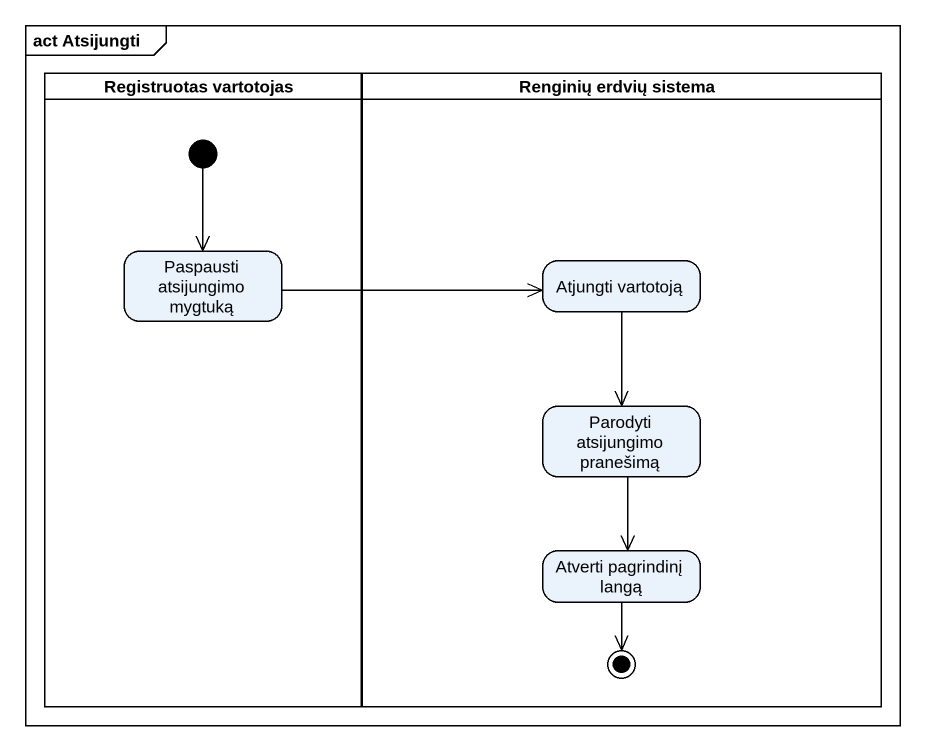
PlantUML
@startuml
mainframe act Atsijungti
hide empty description
state "Registruotas vartotojas" as Registruotas_vartotojas <<partition>> {
  state "Paspausti atsijungimo mygtuką" as Paspausti_atsijungimo
  [*] --> Paspausti_atsijungimo
}
state "Renginių erdvių sistema" as Renginių_erdvių_sistema <<partition>> {
  state "Atjungti vartotoją" as Atjungti_vartotoją
  state "Parodyti atsijungimo pranešimą" as Parodyti_atsijungimo
  state "Atverti pagrindinį langą" as Atverti_pagrindinį_langą
  Atverti_pagrindinį_langą --> [*]
}
Paspausti_atsijungimo -right-> Atjungti_vartotoją
Atjungti_vartotoją --> Parodyti_atsijungimo
Parodyti_atsijungimo --> Atverti_pagrindinį_langą
@enduml
